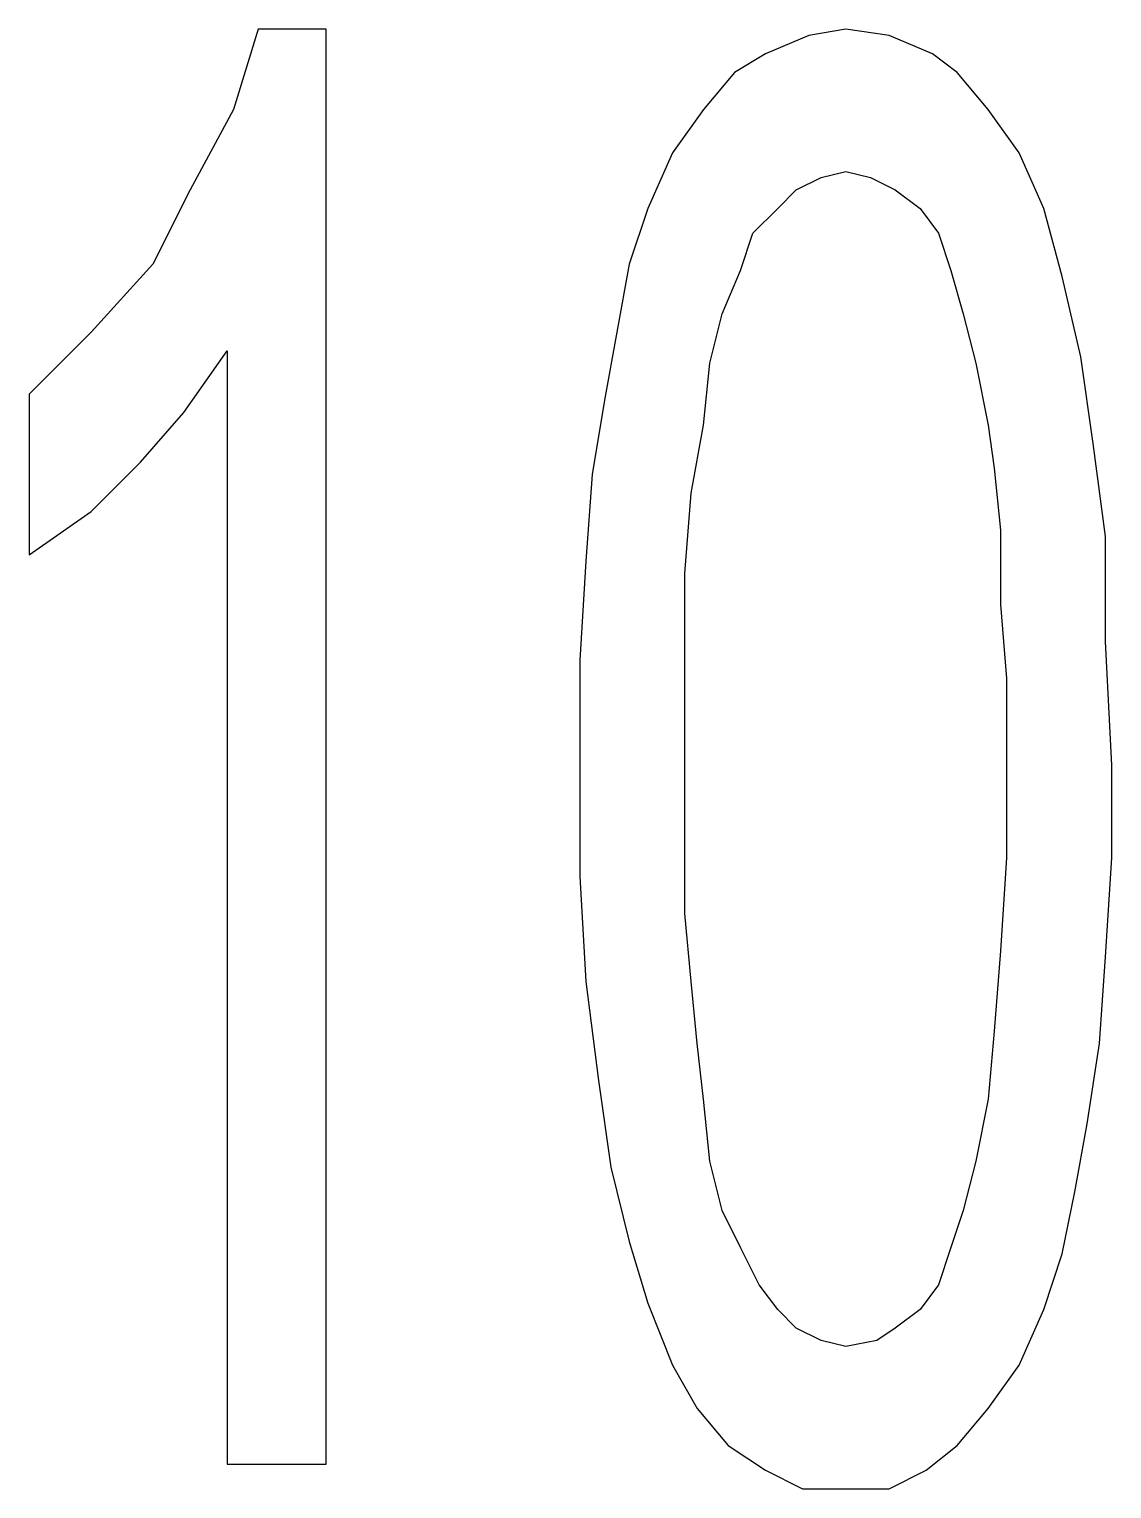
# Model space of a CAD drawing. Header units: centimetres. Extents: x -21.3 to 5.3, y 0.3 to 10.2.
# Drawn here: x -4.429 to -3.985, y 3.786 to 4.386 of the extents above; entities that cross this region are included whole.
import ezdxf

# ---------------------------------------------------------------- set-up
doc = ezdxf.new("R2010")
doc.units = ezdxf.units.CM
doc.header["$MEASUREMENT"] = 0
doc.layers.add('Layer 1', color=7, linetype='Continuous')

msp = doc.modelspace()

# ---------------------------------------------------------------- linework, layer by layer
at = {"layer": 'Layer 1', "color": 1}
for points, knots in [([(-4.3073, 3.79649), (-4.3073, 3.79649), (-4.30984, 3.79649), (-4.30984, 3.79649), (-4.30984, 3.79649), (-4.30984, 3.79649), (-4.31492, 3.79649), (-4.31492, 3.79649), (-4.31492, 3.79649), (-4.31492, 3.79649), (-4.32254, 3.79649), (-4.32254, 3.79649), (-4.32254, 3.79649), (-4.32254, 3.79649), (-4.3327, 3.79649), (-4.3327, 3.79649), (-4.3327, 3.79649), (-4.3327, 3.79649), (-4.34032, 3.79649), (-4.34032, 3.79649), (-4.34032, 3.79649), (-4.34032, 3.79649), (-4.3454, 3.79649), (-4.3454, 3.79649), (-4.3454, 3.79649), (-4.3454, 3.79649), (-4.34794, 3.79649), (-4.34794, 3.79649), (-4.34794, 3.79649), (-4.34794, 3.79649), (-4.34794, 3.79649), (-4.34794, 3.79649), (-4.34794, 3.79649), (-4.34794, 3.79649), (-4.34794, 3.79649), (-4.34794, 3.79649), (-4.34794, 3.79649), (-4.34794, 3.79649), (-4.34794, 3.79649), (-4.34794, 3.79649), (-4.34794, 3.79649), (-4.34794, 3.79649), (-4.34794, 3.80411), (-4.34794, 3.80411), (-4.34794, 3.80411), (-4.34794, 3.80411), (-4.34794, 3.81427), (-4.34794, 3.81427), (-4.34794, 3.81427), (-4.34794, 3.81427), (-4.34794, 3.82697), (-4.34794, 3.82697), (-4.34794, 3.82697), (-4.34794, 3.82697), (-4.34794, 3.84475), (-4.34794, 3.84475), (-4.34794, 3.84475), (-4.34794, 3.84475), (-4.34794, 3.86253), (-4.34794, 3.86253), (-4.34794, 3.86253), (-4.34794, 3.86253), (-4.34794, 3.88539), (-4.34794, 3.88539), (-4.34794, 3.88539), (-4.34794, 3.88539), (-4.34794, 3.90571), (-4.34794, 3.90571), (-4.34794, 3.90571), (-4.34794, 3.90571), (-4.34794, 3.93111), (-4.34794, 3.93111), (-4.34794, 3.93111), (-4.34794, 3.93111), (-4.34794, 3.95651), (-4.34794, 3.95651), (-4.34794, 3.95651), (-4.34794, 3.95651), (-4.34794, 3.98445), (-4.34794, 3.98445), (-4.34794, 3.98445), (-4.34794, 3.98445), (-4.34794, 4.01239), (-4.34794, 4.01239), (-4.34794, 4.01239), (-4.34794, 4.01239), (-4.34794, 4.04033), (-4.34794, 4.04033), (-4.34794, 4.04033), (-4.34794, 4.04033), (-4.34794, 4.06573), (-4.34794, 4.06573), (-4.34794, 4.06573), (-4.34794, 4.06573), (-4.34794, 4.09367), (-4.34794, 4.09367), (-4.34794, 4.09367), (-4.34794, 4.09367), (-4.34794, 4.11907), (-4.34794, 4.11907), (-4.34794, 4.11907), (-4.34794, 4.11907), (-4.34794, 4.14447), (-4.34794, 4.14447), (-4.34794, 4.14447), (-4.34794, 4.14447), (-4.34794, 4.16733), (-4.34794, 4.16733), (-4.34794, 4.16733), (-4.34794, 4.16733), (-4.34794, 4.19019), (-4.34794, 4.19019), (-4.34794, 4.19019), (-4.34794, 4.19019), (-4.34794, 4.20797), (-4.34794, 4.20797), (-4.34794, 4.20797), (-4.34794, 4.20797), (-4.34794, 4.22321), (-4.34794, 4.22321), (-4.34794, 4.22321), (-4.34794, 4.22321), (-4.34794, 4.23591), (-4.34794, 4.23591), (-4.34794, 4.23591), (-4.34794, 4.23591), (-4.34794, 4.24607), (-4.34794, 4.24607), (-4.34794, 4.24607), (-4.34794, 4.24607), (-4.34794, 4.25115), (-4.34794, 4.25115), (-4.34794, 4.25115), (-4.34794, 4.25115), (-4.34794, 4.25369), (-4.34794, 4.25369), (-4.34794, 4.25369), (-4.34794, 4.25369), (-4.34794, 4.25369), (-4.34794, 4.25369), (-4.34794, 4.25369), (-4.34794, 4.25369), (-4.36572, 4.22829), (-4.36572, 4.22829), (-4.36572, 4.22829), (-4.36572, 4.22829), (-4.3835, 4.20797), (-4.3835, 4.20797), (-4.3835, 4.20797), (-4.3835, 4.20797), (-4.40382, 4.18765), (-4.40382, 4.18765), (-4.40382, 4.18765), (-4.40382, 4.18765), (-4.42922, 4.16987), (-4.42922, 4.16987), (-4.42922, 4.16987), (-4.42922, 4.16987), (-4.42922, 4.16987), (-4.42922, 4.16987), (-4.42922, 4.16987), (-4.42922, 4.16987), (-4.42922, 4.16987), (-4.42922, 4.16987), (-4.42922, 4.16987), (-4.42922, 4.16987), (-4.42922, 4.17495), (-4.42922, 4.17495), (-4.42922, 4.17495), (-4.42922, 4.17495), (-4.42922, 4.18511), (-4.42922, 4.18511), (-4.42922, 4.18511), (-4.42922, 4.18511), (-4.42922, 4.19273), (-4.42922, 4.19273), (-4.42922, 4.19273), (-4.42922, 4.19273), (-4.42922, 4.20543), (-4.42922, 4.20543), (-4.42922, 4.20543), (-4.42922, 4.20543), (-4.42922, 4.21305), (-4.42922, 4.21305), (-4.42922, 4.21305), (-4.42922, 4.21305), (-4.42922, 4.22067), (-4.42922, 4.22067), (-4.42922, 4.22067), (-4.42922, 4.22067), (-4.42922, 4.23083), (-4.42922, 4.23083), (-4.42922, 4.23083), (-4.42922, 4.23083), (-4.42922, 4.23591), (-4.42922, 4.23591), (-4.42922, 4.23591), (-4.42922, 4.23591), (-4.42922, 4.23591), (-4.42922, 4.23591), (-4.42922, 4.23591), (-4.42922, 4.23591), (-4.42922, 4.23591), (-4.42922, 4.23591), (-4.42922, 4.23591), (-4.42922, 4.23591), (-4.42922, 4.23591), (-4.42922, 4.23591), (-4.42922, 4.23591), (-4.42922, 4.23591), (-4.40382, 4.26131), (-4.40382, 4.26131), (-4.40382, 4.26131), (-4.40382, 4.26131), (-4.37842, 4.28925), (-4.37842, 4.28925), (-4.37842, 4.28925), (-4.37842, 4.28925), (-4.36318, 4.31973), (-4.36318, 4.31973), (-4.36318, 4.31973), (-4.36318, 4.31973), (-4.3454, 4.35275), (-4.3454, 4.35275), (-4.3454, 4.35275), (-4.3454, 4.35275), (-4.33524, 4.38577), (-4.33524, 4.38577), (-4.33524, 4.38577), (-4.33524, 4.38577), (-4.33524, 4.38577), (-4.33524, 4.38577), (-4.33524, 4.38577), (-4.33524, 4.38577), (-4.3327, 4.38577), (-4.3327, 4.38577), (-4.3327, 4.38577), (-4.3327, 4.38577), (-4.32762, 4.38577), (-4.32762, 4.38577), (-4.32762, 4.38577), (-4.32762, 4.38577), (-4.32, 4.38577), (-4.32, 4.38577), (-4.32, 4.38577), (-4.32, 4.38577), (-4.31492, 4.38577), (-4.31492, 4.38577), (-4.31492, 4.38577), (-4.31492, 4.38577), (-4.30984, 4.38577), (-4.30984, 4.38577), (-4.30984, 4.38577), (-4.30984, 4.38577), (-4.3073, 4.38577), (-4.3073, 4.38577), (-4.3073, 4.38577), (-4.3073, 4.38577), (-4.3073, 4.38577), (-4.3073, 4.38577), (-4.3073, 4.38577), (-4.3073, 4.38577), (-4.3073, 4.38577), (-4.3073, 4.38577), (-4.3073, 4.38577), (-4.3073, 4.38577), (-4.3073, 4.38323), (-4.3073, 4.38323), (-4.3073, 4.38323), (-4.3073, 4.38323), (-4.3073, 4.37561), (-4.3073, 4.37561), (-4.3073, 4.37561), (-4.3073, 4.37561), (-4.3073, 4.36799), (-4.3073, 4.36799), (-4.3073, 4.36799), (-4.3073, 4.36799), (-4.3073, 4.35275), (-4.3073, 4.35275), (-4.3073, 4.35275), (-4.3073, 4.35275), (-4.3073, 4.33751), (-4.3073, 4.33751), (-4.3073, 4.33751), (-4.3073, 4.33751), (-4.3073, 4.31719), (-4.3073, 4.31719), (-4.3073, 4.31719), (-4.3073, 4.31719), (-4.3073, 4.29433), (-4.3073, 4.29433), (-4.3073, 4.29433), (-4.3073, 4.29433), (-4.3073, 4.26893), (-4.3073, 4.26893), (-4.3073, 4.26893), (-4.3073, 4.26893), (-4.3073, 4.24099), (-4.3073, 4.24099), (-4.3073, 4.24099), (-4.3073, 4.24099), (-4.3073, 4.21305), (-4.3073, 4.21305), (-4.3073, 4.21305), (-4.3073, 4.21305), (-4.3073, 4.18511), (-4.3073, 4.18511), (-4.3073, 4.18511), (-4.3073, 4.18511), (-4.3073, 4.15463), (-4.3073, 4.15463), (-4.3073, 4.15463), (-4.3073, 4.15463), (-4.3073, 4.12161), (-4.3073, 4.12161), (-4.3073, 4.12161), (-4.3073, 4.12161), (-4.3073, 4.09113), (-4.3073, 4.09113), (-4.3073, 4.09113), (-4.3073, 4.09113), (-4.3073, 4.05811), (-4.3073, 4.05811), (-4.3073, 4.05811), (-4.3073, 4.05811), (-4.3073, 4.02763), (-4.3073, 4.02763), (-4.3073, 4.02763), (-4.3073, 4.02763), (-4.3073, 3.99715), (-4.3073, 3.99715), (-4.3073, 3.99715), (-4.3073, 3.99715), (-4.3073, 3.96667), (-4.3073, 3.96667), (-4.3073, 3.96667), (-4.3073, 3.96667), (-4.3073, 3.93873), (-4.3073, 3.93873), (-4.3073, 3.93873), (-4.3073, 3.93873), (-4.3073, 3.91079), (-4.3073, 3.91079), (-4.3073, 3.91079), (-4.3073, 3.91079), (-4.3073, 3.88793), (-4.3073, 3.88793), (-4.3073, 3.88793), (-4.3073, 3.88793), (-4.3073, 3.86507), (-4.3073, 3.86507), (-4.3073, 3.86507), (-4.3073, 3.86507), (-4.3073, 3.84475), (-4.3073, 3.84475), (-4.3073, 3.84475), (-4.3073, 3.84475), (-4.3073, 3.82951), (-4.3073, 3.82951), (-4.3073, 3.82951), (-4.3073, 3.82951), (-4.3073, 3.81427), (-4.3073, 3.81427), (-4.3073, 3.81427), (-4.3073, 3.81427), (-4.3073, 3.80411), (-4.3073, 3.80411), (-4.3073, 3.80411), (-4.3073, 3.80411), (-4.3073, 3.79649), (-4.3073, 3.79649), (-4.3073, 3.79649), (-4.3073, 3.79649), (-4.3073, 3.79649), (-4.3073, 3.79649), (-4.3073, 3.79649), (-4.3073, 3.79649), (-4.3073, 3.79649), (-4.3073, 3.79649)], [0, 0, 0, 0, 0.010526, 0.010526, 0.010526, 0.010526, 0.021053, 0.021053, 0.021053, 0.021053, 0.031579, 0.031579, 0.031579, 0.031579, 0.042105, 0.042105, 0.042105, 0.042105, 0.052632, 0.052632, 0.052632, 0.052632, 0.063158, 0.063158, 0.063158, 0.063158, 0.073684, 0.073684, 0.073684, 0.073684, 0.084211, 0.084211, 0.084211, 0.084211, 0.094737, 0.094737, 0.094737, 0.094737, 0.105263, 0.105263, 0.105263, 0.105263, 0.115789, 0.115789, 0.115789, 0.115789, 0.126316, 0.126316, 0.126316, 0.126316, 0.136842, 0.136842, 0.136842, 0.136842, 0.147368, 0.147368, 0.147368, 0.147368, 0.157895, 0.157895, 0.157895, 0.157895, 0.168421, 0.168421, 0.168421, 0.168421, 0.178947, 0.178947, 0.178947, 0.178947, 0.189474, 0.189474, 0.189474, 0.189474, 0.2, 0.2, 0.2, 0.2, 0.210526, 0.210526, 0.210526, 0.210526, 0.221053, 0.221053, 0.221053, 0.221053, 0.231579, 0.231579, 0.231579, 0.231579, 0.242105, 0.242105, 0.242105, 0.242105, 0.252632, 0.252632, 0.252632, 0.252632, 0.263158, 0.263158, 0.263158, 0.263158, 0.273684, 0.273684, 0.273684, 0.273684, 0.284211, 0.284211, 0.284211, 0.284211, 0.294737, 0.294737, 0.294737, 0.294737, 0.305263, 0.305263, 0.305263, 0.305263, 0.315789, 0.315789, 0.315789, 0.315789, 0.326316, 0.326316, 0.326316, 0.326316, 0.336842, 0.336842, 0.336842, 0.336842, 0.347368, 0.347368, 0.347368, 0.347368, 0.357895, 0.357895, 0.357895, 0.357895, 0.368421, 0.368421, 0.368421, 0.368421, 0.378947, 0.378947, 0.378947, 0.378947, 0.389474, 0.389474, 0.389474, 0.389474, 0.4, 0.4, 0.4, 0.4, 0.410526, 0.410526, 0.410526, 0.410526, 0.421053, 0.421053, 0.421053, 0.421053, 0.431579, 0.431579, 0.431579, 0.431579, 0.442105, 0.442105, 0.442105, 0.442105, 0.452632, 0.452632, 0.452632, 0.452632, 0.463158, 0.463158, 0.463158, 0.463158, 0.473684, 0.473684, 0.473684, 0.473684, 0.484211, 0.484211, 0.484211, 0.484211, 0.494737, 0.494737, 0.494737, 0.494737, 0.505263, 0.505263, 0.505263, 0.505263, 0.515789, 0.515789, 0.515789, 0.515789, 0.526316, 0.526316, 0.526316, 0.526316, 0.536842, 0.536842, 0.536842, 0.536842, 0.547368, 0.547368, 0.547368, 0.547368, 0.557895, 0.557895, 0.557895, 0.557895, 0.568421, 0.568421, 0.568421, 0.568421, 0.578947, 0.578947, 0.578947, 0.578947, 0.589474, 0.589474, 0.589474, 0.589474, 0.6, 0.6, 0.6, 0.6, 0.610526, 0.610526, 0.610526, 0.610526, 0.621053, 0.621053, 0.621053, 0.621053, 0.631579, 0.631579, 0.631579, 0.631579, 0.642105, 0.642105, 0.642105, 0.642105, 0.652632, 0.652632, 0.652632, 0.652632, 0.663158, 0.663158, 0.663158, 0.663158, 0.673684, 0.673684, 0.673684, 0.673684, 0.684211, 0.684211, 0.684211, 0.684211, 0.694737, 0.694737, 0.694737, 0.694737, 0.705263, 0.705263, 0.705263, 0.705263, 0.715789, 0.715789, 0.715789, 0.715789, 0.726316, 0.726316, 0.726316, 0.726316, 0.736842, 0.736842, 0.736842, 0.736842, 0.747368, 0.747368, 0.747368, 0.747368, 0.757895, 0.757895, 0.757895, 0.757895, 0.768421, 0.768421, 0.768421, 0.768421, 0.778947, 0.778947, 0.778947, 0.778947, 0.789474, 0.789474, 0.789474, 0.789474, 0.8, 0.8, 0.8, 0.8, 0.810526, 0.810526, 0.810526, 0.810526, 0.821053, 0.821053, 0.821053, 0.821053, 0.831579, 0.831579, 0.831579, 0.831579, 0.842105, 0.842105, 0.842105, 0.842105, 0.852632, 0.852632, 0.852632, 0.852632, 0.863158, 0.863158, 0.863158, 0.863158, 0.873684, 0.873684, 0.873684, 0.873684, 0.884211, 0.884211, 0.884211, 0.884211, 0.894737, 0.894737, 0.894737, 0.894737, 0.905263, 0.905263, 0.905263, 0.905263, 0.915789, 0.915789, 0.915789, 0.915789, 0.926316, 0.926316, 0.926316, 0.926316, 0.936842, 0.936842, 0.936842, 0.936842, 0.947368, 0.947368, 0.947368, 0.947368, 0.957895, 0.957895, 0.957895, 0.957895, 0.968421, 0.968421, 0.968421, 0.968421, 0.978947, 0.978947, 0.978947, 0.978947, 0.989474, 0.989474, 0.989474, 0.989474, 1, 1, 1, 1]), ([(-4.09394, 4.38577), (-4.09394, 4.38577), (-4.07616, 4.38323), (-4.07616, 4.38323), (-4.07616, 4.38323), (-4.07616, 4.38323), (-4.05838, 4.37561), (-4.05838, 4.37561), (-4.05838, 4.37561), (-4.05838, 4.37561), (-4.04822, 4.36799), (-4.04822, 4.36799), (-4.04822, 4.36799), (-4.04822, 4.36799), (-4.03552, 4.35275), (-4.03552, 4.35275), (-4.03552, 4.35275), (-4.03552, 4.35275), (-4.02282, 4.33497), (-4.02282, 4.33497), (-4.02282, 4.33497), (-4.02282, 4.33497), (-4.01266, 4.31211), (-4.01266, 4.31211), (-4.01266, 4.31211), (-4.01266, 4.31211), (-4.00504, 4.28417), (-4.00504, 4.28417), (-4.00504, 4.28417), (-4.00504, 4.28417), (-3.99742, 4.25115), (-3.99742, 4.25115), (-3.99742, 4.25115), (-3.99742, 4.25115), (-3.99234, 4.21559), (-3.99234, 4.21559), (-3.99234, 4.21559), (-3.99234, 4.21559), (-3.98726, 4.17749), (-3.98726, 4.17749), (-3.98726, 4.17749), (-3.98726, 4.17749), (-3.98726, 4.13431), (-3.98726, 4.13431), (-3.98726, 4.13431), (-3.98726, 4.13431), (-3.98472, 4.08351), (-3.98472, 4.08351), (-3.98472, 4.08351), (-3.98472, 4.08351), (-3.98472, 4.08351), (-3.98472, 4.08351), (-3.98472, 4.08351), (-3.98472, 4.08351), (-3.98472, 4.04541), (-3.98472, 4.04541), (-3.98472, 4.04541), (-3.98472, 4.04541), (-3.98726, 4.00477), (-3.98726, 4.00477), (-3.98726, 4.00477), (-3.98726, 4.00477), (-3.9898, 3.96921), (-3.9898, 3.96921), (-3.9898, 3.96921), (-3.9898, 3.96921), (-3.99488, 3.93619), (-3.99488, 3.93619), (-3.99488, 3.93619), (-3.99488, 3.93619), (-3.99996, 3.90825), (-3.99996, 3.90825), (-3.99996, 3.90825), (-3.99996, 3.90825), (-4.00504, 3.88285), (-4.00504, 3.88285), (-4.00504, 3.88285), (-4.00504, 3.88285), (-4.01266, 3.85999), (-4.01266, 3.85999), (-4.01266, 3.85999), (-4.01266, 3.85999), (-4.01266, 3.85999), (-4.01266, 3.85999), (-4.01266, 3.85999), (-4.01266, 3.85999), (-4.01266, 3.85999), (-4.01266, 3.85999), (-4.01266, 3.85999), (-4.01266, 3.85999), (-4.02282, 3.83713), (-4.02282, 3.83713), (-4.02282, 3.83713), (-4.02282, 3.83713), (-4.03552, 3.81935), (-4.03552, 3.81935), (-4.03552, 3.81935), (-4.03552, 3.81935), (-4.04822, 3.80411), (-4.04822, 3.80411), (-4.04822, 3.80411), (-4.04822, 3.80411), (-4.06092, 3.79395), (-4.06092, 3.79395), (-4.06092, 3.79395), (-4.06092, 3.79395), (-4.07616, 3.78633), (-4.07616, 3.78633), (-4.07616, 3.78633), (-4.07616, 3.78633), (-4.09394, 3.78633), (-4.09394, 3.78633), (-4.09394, 3.78633), (-4.09394, 3.78633), (-4.09394, 3.78633), (-4.09394, 3.78633), (-4.09394, 3.78633), (-4.09394, 3.78633), (-4.09394, 3.78633), (-4.09394, 3.78633), (-4.09394, 3.78633), (-4.09394, 3.78633), (-4.11172, 3.78633), (-4.11172, 3.78633), (-4.11172, 3.78633), (-4.11172, 3.78633), (-4.12696, 3.79395), (-4.12696, 3.79395), (-4.12696, 3.79395), (-4.12696, 3.79395), (-4.1422, 3.80411), (-4.1422, 3.80411), (-4.1422, 3.80411), (-4.1422, 3.80411), (-4.1549, 3.81935), (-4.1549, 3.81935), (-4.1549, 3.81935), (-4.1549, 3.81935), (-4.16506, 3.83713), (-4.16506, 3.83713), (-4.16506, 3.83713), (-4.16506, 3.83713), (-4.17522, 3.86253), (-4.17522, 3.86253), (-4.17522, 3.86253), (-4.17522, 3.86253), (-4.18284, 3.88793), (-4.18284, 3.88793), (-4.18284, 3.88793), (-4.18284, 3.88793), (-4.19046, 3.91841), (-4.19046, 3.91841), (-4.19046, 3.91841), (-4.19046, 3.91841), (-4.19554, 3.95397), (-4.19554, 3.95397), (-4.19554, 3.95397), (-4.19554, 3.95397), (-4.20062, 3.99461), (-4.20062, 3.99461), (-4.20062, 3.99461), (-4.20062, 3.99461), (-4.20316, 4.03779), (-4.20316, 4.03779), (-4.20316, 4.03779), (-4.20316, 4.03779), (-4.20316, 4.08351), (-4.20316, 4.08351), (-4.20316, 4.08351), (-4.20316, 4.08351), (-4.20316, 4.08351), (-4.20316, 4.08351), (-4.20316, 4.08351), (-4.20316, 4.08351), (-4.20316, 4.12669), (-4.20316, 4.12669), (-4.20316, 4.12669), (-4.20316, 4.12669), (-4.20062, 4.16733), (-4.20062, 4.16733), (-4.20062, 4.16733), (-4.20062, 4.16733), (-4.19808, 4.20289), (-4.19808, 4.20289), (-4.19808, 4.20289), (-4.19808, 4.20289), (-4.193, 4.23337), (-4.193, 4.23337), (-4.193, 4.23337), (-4.193, 4.23337), (-4.18792, 4.26131), (-4.18792, 4.26131), (-4.18792, 4.26131), (-4.18792, 4.26131), (-4.18284, 4.28925), (-4.18284, 4.28925), (-4.18284, 4.28925), (-4.18284, 4.28925), (-4.17522, 4.31211), (-4.17522, 4.31211), (-4.17522, 4.31211), (-4.17522, 4.31211), (-4.17522, 4.31211), (-4.17522, 4.31211), (-4.17522, 4.31211), (-4.17522, 4.31211), (-4.17522, 4.31211), (-4.17522, 4.31211), (-4.17522, 4.31211), (-4.17522, 4.31211), (-4.16506, 4.33497), (-4.16506, 4.33497), (-4.16506, 4.33497), (-4.16506, 4.33497), (-4.15236, 4.35275), (-4.15236, 4.35275), (-4.15236, 4.35275), (-4.15236, 4.35275), (-4.13966, 4.36799), (-4.13966, 4.36799), (-4.13966, 4.36799), (-4.13966, 4.36799), (-4.12696, 4.37561), (-4.12696, 4.37561), (-4.12696, 4.37561), (-4.12696, 4.37561), (-4.10918, 4.38323), (-4.10918, 4.38323), (-4.10918, 4.38323), (-4.10918, 4.38323), (-4.09394, 4.38577), (-4.09394, 4.38577), (-4.09394, 4.38577), (-4.09394, 4.38577), (-4.09394, 4.38577), (-4.09394, 4.38577)], [0, 0, 0, 0, 0.016949, 0.016949, 0.016949, 0.016949, 0.033898, 0.033898, 0.033898, 0.033898, 0.050847, 0.050847, 0.050847, 0.050847, 0.067797, 0.067797, 0.067797, 0.067797, 0.084746, 0.084746, 0.084746, 0.084746, 0.101695, 0.101695, 0.101695, 0.101695, 0.118644, 0.118644, 0.118644, 0.118644, 0.135593, 0.135593, 0.135593, 0.135593, 0.152542, 0.152542, 0.152542, 0.152542, 0.169492, 0.169492, 0.169492, 0.169492, 0.186441, 0.186441, 0.186441, 0.186441, 0.20339, 0.20339, 0.20339, 0.20339, 0.220339, 0.220339, 0.220339, 0.220339, 0.237288, 0.237288, 0.237288, 0.237288, 0.254237, 0.254237, 0.254237, 0.254237, 0.271186, 0.271186, 0.271186, 0.271186, 0.288136, 0.288136, 0.288136, 0.288136, 0.305085, 0.305085, 0.305085, 0.305085, 0.322034, 0.322034, 0.322034, 0.322034, 0.338983, 0.338983, 0.338983, 0.338983, 0.355932, 0.355932, 0.355932, 0.355932, 0.372881, 0.372881, 0.372881, 0.372881, 0.389831, 0.389831, 0.389831, 0.389831, 0.40678, 0.40678, 0.40678, 0.40678, 0.423729, 0.423729, 0.423729, 0.423729, 0.440678, 0.440678, 0.440678, 0.440678, 0.457627, 0.457627, 0.457627, 0.457627, 0.474576, 0.474576, 0.474576, 0.474576, 0.491525, 0.491525, 0.491525, 0.491525, 0.508475, 0.508475, 0.508475, 0.508475, 0.525424, 0.525424, 0.525424, 0.525424, 0.542373, 0.542373, 0.542373, 0.542373, 0.559322, 0.559322, 0.559322, 0.559322, 0.576271, 0.576271, 0.576271, 0.576271, 0.59322, 0.59322, 0.59322, 0.59322, 0.610169, 0.610169, 0.610169, 0.610169, 0.627119, 0.627119, 0.627119, 0.627119, 0.644068, 0.644068, 0.644068, 0.644068, 0.661017, 0.661017, 0.661017, 0.661017, 0.677966, 0.677966, 0.677966, 0.677966, 0.694915, 0.694915, 0.694915, 0.694915, 0.711864, 0.711864, 0.711864, 0.711864, 0.728814, 0.728814, 0.728814, 0.728814, 0.745763, 0.745763, 0.745763, 0.745763, 0.762712, 0.762712, 0.762712, 0.762712, 0.779661, 0.779661, 0.779661, 0.779661, 0.79661, 0.79661, 0.79661, 0.79661, 0.813559, 0.813559, 0.813559, 0.813559, 0.830508, 0.830508, 0.830508, 0.830508, 0.847458, 0.847458, 0.847458, 0.847458, 0.864407, 0.864407, 0.864407, 0.864407, 0.881356, 0.881356, 0.881356, 0.881356, 0.898305, 0.898305, 0.898305, 0.898305, 0.915254, 0.915254, 0.915254, 0.915254, 0.932203, 0.932203, 0.932203, 0.932203, 0.949153, 0.949153, 0.949153, 0.949153, 0.966102, 0.966102, 0.966102, 0.966102, 0.983051, 0.983051, 0.983051, 0.983051, 1, 1, 1, 1]), ([(-4.09394, 3.84475), (-4.09394, 3.84475), (-4.08124, 3.84729), (-4.08124, 3.84729), (-4.08124, 3.84729), (-4.08124, 3.84729), (-4.07362, 3.85237), (-4.07362, 3.85237), (-4.07362, 3.85237), (-4.07362, 3.85237), (-4.06346, 3.85999), (-4.06346, 3.85999), (-4.06346, 3.85999), (-4.06346, 3.85999), (-4.05584, 3.87015), (-4.05584, 3.87015), (-4.05584, 3.87015), (-4.05584, 3.87015), (-4.05076, 3.88539), (-4.05076, 3.88539), (-4.05076, 3.88539), (-4.05076, 3.88539), (-4.04568, 3.90063), (-4.04568, 3.90063), (-4.04568, 3.90063), (-4.04568, 3.90063), (-4.04568, 3.90063), (-4.04568, 3.90063), (-4.04568, 3.90063), (-4.04568, 3.90063), (-4.04568, 3.90063), (-4.04568, 3.90063), (-4.04568, 3.90063), (-4.04568, 3.90063), (-4.0406, 3.92095), (-4.0406, 3.92095), (-4.0406, 3.92095), (-4.0406, 3.92095), (-4.03552, 3.94635), (-4.03552, 3.94635), (-4.03552, 3.94635), (-4.03552, 3.94635), (-4.03298, 3.97429), (-4.03298, 3.97429), (-4.03298, 3.97429), (-4.03298, 3.97429), (-4.03044, 4.00731), (-4.03044, 4.00731), (-4.03044, 4.00731), (-4.03044, 4.00731), (-4.0279, 4.04541), (-4.0279, 4.04541), (-4.0279, 4.04541), (-4.0279, 4.04541), (-4.0279, 4.08351), (-4.0279, 4.08351), (-4.0279, 4.08351), (-4.0279, 4.08351), (-4.0279, 4.08351), (-4.0279, 4.08351), (-4.0279, 4.08351), (-4.0279, 4.08351), (-4.0279, 4.08351), (-4.0279, 4.08351), (-4.0279, 4.08351), (-4.0279, 4.08351), (-4.0279, 4.11907), (-4.0279, 4.11907), (-4.0279, 4.11907), (-4.0279, 4.11907), (-4.03044, 4.14955), (-4.03044, 4.14955), (-4.03044, 4.14955), (-4.03044, 4.14955), (-4.03044, 4.18003), (-4.03044, 4.18003), (-4.03044, 4.18003), (-4.03044, 4.18003), (-4.03298, 4.20543), (-4.03298, 4.20543), (-4.03298, 4.20543), (-4.03298, 4.20543), (-4.03552, 4.22321), (-4.03552, 4.22321), (-4.03552, 4.22321), (-4.03552, 4.22321), (-4.03552, 4.22321), (-4.03552, 4.22321), (-4.03552, 4.22321), (-4.03552, 4.22321), (-4.0406, 4.24861), (-4.0406, 4.24861), (-4.0406, 4.24861), (-4.0406, 4.24861), (-4.04568, 4.26893), (-4.04568, 4.26893), (-4.04568, 4.26893), (-4.04568, 4.26893), (-4.05076, 4.28671), (-4.05076, 4.28671), (-4.05076, 4.28671), (-4.05076, 4.28671), (-4.05584, 4.30195), (-4.05584, 4.30195), (-4.05584, 4.30195), (-4.05584, 4.30195), (-4.05584, 4.30195), (-4.05584, 4.30195), (-4.05584, 4.30195), (-4.05584, 4.30195), (-4.06346, 4.31211), (-4.06346, 4.31211), (-4.06346, 4.31211), (-4.06346, 4.31211), (-4.07362, 4.31973), (-4.07362, 4.31973), (-4.07362, 4.31973), (-4.07362, 4.31973), (-4.08378, 4.32481), (-4.08378, 4.32481), (-4.08378, 4.32481), (-4.08378, 4.32481), (-4.09394, 4.32735), (-4.09394, 4.32735), (-4.09394, 4.32735), (-4.09394, 4.32735), (-4.09394, 4.32735), (-4.09394, 4.32735), (-4.09394, 4.32735), (-4.09394, 4.32735), (-4.1041, 4.32481), (-4.1041, 4.32481), (-4.1041, 4.32481), (-4.1041, 4.32481), (-4.11426, 4.31973), (-4.11426, 4.31973), (-4.11426, 4.31973), (-4.11426, 4.31973), (-4.12188, 4.31211), (-4.12188, 4.31211), (-4.12188, 4.31211), (-4.12188, 4.31211), (-4.13204, 4.30195), (-4.13204, 4.30195), (-4.13204, 4.30195), (-4.13204, 4.30195), (-4.13712, 4.28671), (-4.13712, 4.28671), (-4.13712, 4.28671), (-4.13712, 4.28671), (-4.14474, 4.26893), (-4.14474, 4.26893), (-4.14474, 4.26893), (-4.14474, 4.26893), (-4.14474, 4.26893), (-4.14474, 4.26893), (-4.14474, 4.26893), (-4.14474, 4.26893), (-4.14474, 4.26893), (-4.14474, 4.26893), (-4.14474, 4.26893), (-4.14474, 4.26893), (-4.14982, 4.24861), (-4.14982, 4.24861), (-4.14982, 4.24861), (-4.14982, 4.24861), (-4.15236, 4.22321), (-4.15236, 4.22321), (-4.15236, 4.22321), (-4.15236, 4.22321), (-4.15744, 4.19527), (-4.15744, 4.19527), (-4.15744, 4.19527), (-4.15744, 4.19527), (-4.15998, 4.16225), (-4.15998, 4.16225), (-4.15998, 4.16225), (-4.15998, 4.16225), (-4.15998, 4.12669), (-4.15998, 4.12669), (-4.15998, 4.12669), (-4.15998, 4.12669), (-4.15998, 4.08351), (-4.15998, 4.08351), (-4.15998, 4.08351), (-4.15998, 4.08351), (-4.15998, 4.08351), (-4.15998, 4.08351), (-4.15998, 4.08351), (-4.15998, 4.08351), (-4.15998, 4.08351), (-4.15998, 4.08351), (-4.15998, 4.08351), (-4.15998, 4.08351), (-4.15998, 4.05303), (-4.15998, 4.05303), (-4.15998, 4.05303), (-4.15998, 4.05303), (-4.15998, 4.02255), (-4.15998, 4.02255), (-4.15998, 4.02255), (-4.15998, 4.02255), (-4.15744, 3.99461), (-4.15744, 3.99461), (-4.15744, 3.99461), (-4.15744, 3.99461), (-4.1549, 3.96921), (-4.1549, 3.96921), (-4.1549, 3.96921), (-4.1549, 3.96921), (-4.15236, 3.94635), (-4.15236, 3.94635), (-4.15236, 3.94635), (-4.15236, 3.94635), (-4.15236, 3.94635), (-4.15236, 3.94635), (-4.15236, 3.94635), (-4.15236, 3.94635), (-4.14982, 3.92095), (-4.14982, 3.92095), (-4.14982, 3.92095), (-4.14982, 3.92095), (-4.14474, 3.90063), (-4.14474, 3.90063), (-4.14474, 3.90063), (-4.14474, 3.90063), (-4.13712, 3.88539), (-4.13712, 3.88539), (-4.13712, 3.88539), (-4.13712, 3.88539), (-4.1295, 3.87015), (-4.1295, 3.87015), (-4.1295, 3.87015), (-4.1295, 3.87015), (-4.1295, 3.87015), (-4.1295, 3.87015), (-4.1295, 3.87015), (-4.1295, 3.87015), (-4.12188, 3.85999), (-4.12188, 3.85999), (-4.12188, 3.85999), (-4.12188, 3.85999), (-4.11426, 3.85237), (-4.11426, 3.85237), (-4.11426, 3.85237), (-4.11426, 3.85237), (-4.1041, 3.84729), (-4.1041, 3.84729), (-4.1041, 3.84729), (-4.1041, 3.84729), (-4.09394, 3.84475), (-4.09394, 3.84475)], [0, 0, 0, 0, 0.015873, 0.015873, 0.015873, 0.015873, 0.031746, 0.031746, 0.031746, 0.031746, 0.047619, 0.047619, 0.047619, 0.047619, 0.063492, 0.063492, 0.063492, 0.063492, 0.079365, 0.079365, 0.079365, 0.079365, 0.095238, 0.095238, 0.095238, 0.095238, 0.111111, 0.111111, 0.111111, 0.111111, 0.126984, 0.126984, 0.126984, 0.126984, 0.142857, 0.142857, 0.142857, 0.142857, 0.15873, 0.15873, 0.15873, 0.15873, 0.174603, 0.174603, 0.174603, 0.174603, 0.190476, 0.190476, 0.190476, 0.190476, 0.206349, 0.206349, 0.206349, 0.206349, 0.222222, 0.222222, 0.222222, 0.222222, 0.238095, 0.238095, 0.238095, 0.238095, 0.253968, 0.253968, 0.253968, 0.253968, 0.269841, 0.269841, 0.269841, 0.269841, 0.285714, 0.285714, 0.285714, 0.285714, 0.301587, 0.301587, 0.301587, 0.301587, 0.31746, 0.31746, 0.31746, 0.31746, 0.333333, 0.333333, 0.333333, 0.333333, 0.349206, 0.349206, 0.349206, 0.349206, 0.365079, 0.365079, 0.365079, 0.365079, 0.380952, 0.380952, 0.380952, 0.380952, 0.396825, 0.396825, 0.396825, 0.396825, 0.412698, 0.412698, 0.412698, 0.412698, 0.428571, 0.428571, 0.428571, 0.428571, 0.444444, 0.444444, 0.444444, 0.444444, 0.460317, 0.460317, 0.460317, 0.460317, 0.47619, 0.47619, 0.47619, 0.47619, 0.492063, 0.492063, 0.492063, 0.492063, 0.507937, 0.507937, 0.507937, 0.507937, 0.52381, 0.52381, 0.52381, 0.52381, 0.539683, 0.539683, 0.539683, 0.539683, 0.555556, 0.555556, 0.555556, 0.555556, 0.571429, 0.571429, 0.571429, 0.571429, 0.587302, 0.587302, 0.587302, 0.587302, 0.603175, 0.603175, 0.603175, 0.603175, 0.619048, 0.619048, 0.619048, 0.619048, 0.634921, 0.634921, 0.634921, 0.634921, 0.650794, 0.650794, 0.650794, 0.650794, 0.666667, 0.666667, 0.666667, 0.666667, 0.68254, 0.68254, 0.68254, 0.68254, 0.698413, 0.698413, 0.698413, 0.698413, 0.714286, 0.714286, 0.714286, 0.714286, 0.730159, 0.730159, 0.730159, 0.730159, 0.746032, 0.746032, 0.746032, 0.746032, 0.761905, 0.761905, 0.761905, 0.761905, 0.777778, 0.777778, 0.777778, 0.777778, 0.793651, 0.793651, 0.793651, 0.793651, 0.809524, 0.809524, 0.809524, 0.809524, 0.825397, 0.825397, 0.825397, 0.825397, 0.84127, 0.84127, 0.84127, 0.84127, 0.857143, 0.857143, 0.857143, 0.857143, 0.873016, 0.873016, 0.873016, 0.873016, 0.888889, 0.888889, 0.888889, 0.888889, 0.904762, 0.904762, 0.904762, 0.904762, 0.920635, 0.920635, 0.920635, 0.920635, 0.936508, 0.936508, 0.936508, 0.936508, 0.952381, 0.952381, 0.952381, 0.952381, 0.968254, 0.968254, 0.968254, 0.968254, 0.984127, 0.984127, 0.984127, 0.984127, 1, 1, 1, 1])]:
    msp.add_open_spline(points, degree=3, knots=knots, dxfattribs=at)

doc.saveas('drawing.dxf')
